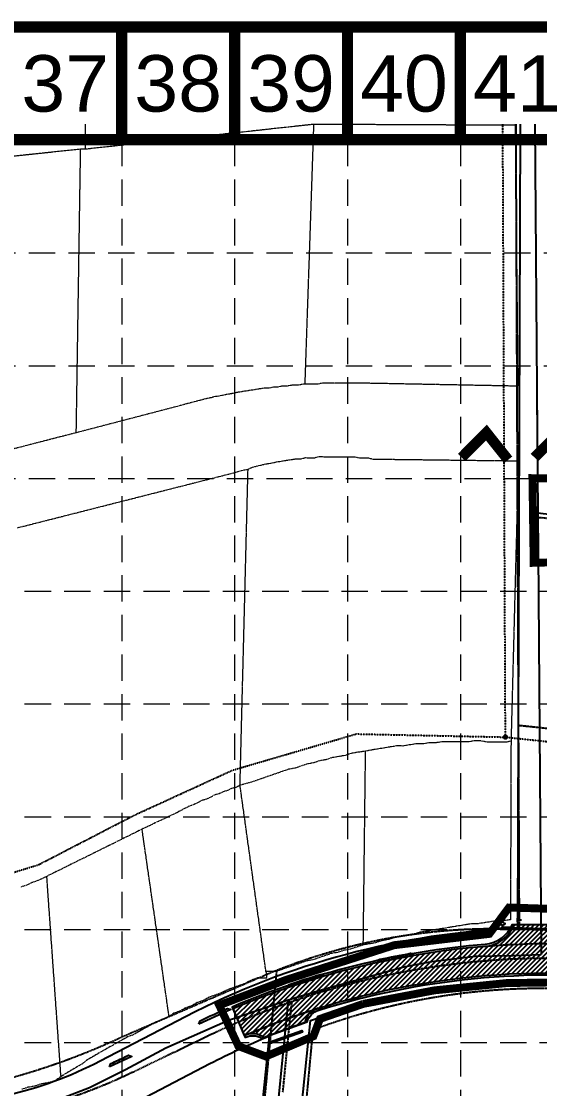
# Model space of a CAD drawing. Extents: x 332488 to 337969, y 579146 to 583084.
# Drawn here: x 335666 to 336058, y 581765 to 582574 of the extents above; entities that cross this region are included whole.
import ezdxf
from ezdxf.enums import TextEntityAlignment as Align

# ---------------------------------------------------------------- set-up
doc = ezdxf.new("R2010")
doc.units = 0
doc.header["$MEASUREMENT"] = 0
for name, pattern in [('CENTER2', [1.125, 0.75, -0.125, 0.125, -0.125]), ('DASHED', [0.75, 0.5, -0.25]), ('HIDDEN', [0.375, 0.25, -0.125]), ('PHANTOM', [2.5, 1.25, -0.25, 0.25, -0.25, 0.25, -0.25])]:
    doc.linetypes.add(name, pattern=pattern)
for name, color, linetype in [('BASE', 7, 'Continuous'), ('E-CULVERT', 1, 'Continuous'), ('E-FIRE HYD', 2, 'Continuous'), ('E-SanitarySewer', 2, 'HIDDEN'), ('E-WATER', 2, 'DASHED'), ('E-WATER VALVE', 7, 'Continuous'), ('F-DRIVEWAY TRANSITION', 2, 'Continuous'), ('GRID', 254, 'HIDDEN'), ('LIMITS OF DISTURBANCE', 1, 'PHANTOM'), ('P-CULVERT', 2, 'Continuous'), ('P-DRIVEWAY TRANSITION', 2, 'Continuous'), ('P-DRIVEWAY TRANSITION-H', 6, 'Continuous'), ('P-PVMT', 2, 'Continuous'), ('P-PVMT-H-7th', 6, 'Continuous'), ('ROADS', 5, 'Continuous'), ('row', 1, 'Continuous'), ('SILT FENCE', 200, 'Continuous'), ('subdiv', 6, 'PHANTOM')]:
    doc.layers.add(name, color=color, linetype=linetype)
doc.layers.add('QUANTITIES', color=4, linetype='Continuous', plot=False)
doc.styles.get("Standard").update_dxf_attribs({"font": 'ARIAL.TTF'})
pattern_1 = [(45, (0, 0), (-1.767766952966369, 1.767766952966369), [])]

# ---------------------------------------------------------------- blocks, each defined once
blk = doc.blocks.new('FH')
at = {"layer": 'E-FIRE HYD'}
for p, q in [((336623.4758362457, 580810.865143028), (336623.4752487397, 580809.7984765529)), ((336621.0745145862, 580808.4657309651), (336622.1411810613, 580808.4651434592)), ((336623.4737799748, 580807.1318103654), (336623.4731924688, 580806.0651438904)), ((336624.807847451, 580808.4644090767), (336625.874513926, 580808.4638215707))]:
    blk.add_line(p, q, dxfattribs=at)
at = {"layer": 'E-FIRE HYD', "linetype": 'Continuous'}
blk.add_circle((336623.4745143573, 580808.4651434592), 1.333333296, dxfattribs=at)
blk = doc.blocks.new('E-WATER VALVE')
at = {"layer": 'E-WATER VALVE'}
for p, q in [((-1.333333329576771, 1.500028874891577), (1.333333329576771, 1.500028874891577)), ((0, 1.500028874891577), (0, -1.500028874891577))]:
    blk.add_line(p, q, dxfattribs=at)
blk = doc.blocks.new('A$C796B4345')
at = {"layer": 'SILT FENCE', "color": 200, "linetype": 'DASHED', "ltscale": 80, "const_width": 8, "flags": 128}
blk.add_lwpolyline([(38.21273843862582, 22.70146728202235), (20.65375032334123, 2.674251302960329), (2.97461769322399, 22.3390892293537)], dxfattribs=at)

msp = doc.modelspace()

# ---------------------------------------------------------------- hatches: boundary and pattern name
at = {"layer": 'P-DRIVEWAY TRANSITION-H'}
h = msp.add_hatch(dxfattribs=at)
h.set_pattern_fill('NET', color=253, scale=15, angle=45, style=0)
h.set_pattern_definition([(45, (0, 0), (-1.325825214724776, 1.325825214724777), []), (135, (0, 0), (-1.325825214724777, -1.325825214724776), [])])
edge = h.paths.add_edge_path()
edge.add_line((335867.2529843932, 581841.6469163442), (335868.5815636643, 581844.2162045144))
edge.add_arc((336066.2689011339, 581263.9673642707), 612.9999999999561, 106.4886350599676, 108.8136720855982, ccw=False)
edge.add_line((335892.2840830607, 581851.7583841749), (335894.8538749075, 581850.4295444526))
edge.add_line((335894.8538749075, 581850.4295444526), (335867.2529843932, 581841.6469163442))
edge = h.paths.add_edge_path()
edge.add_line((335935.6415963655, 581860.8404724342), (335937.2492930363, 581863.2360358414))
edge.add_arc((336066.268901132, 581263.9673642701), 612.9999999999878, 99.94431665538201, 102.15004009147992, ccw=False)
edge.add_line((335960.4093164084, 581867.7576824453), (335962.8124777994, 581866.1448866596))
edge.add_line((335962.8124777994, 581866.1448866596), (335935.6415963655, 581860.8404724342))
at = {"layer": 'P-PVMT-H-7th'}
h = msp.add_hatch(dxfattribs=at)
h.set_pattern_fill('ANSI31', color=9, scale=20, style=0)
h.set_pattern_definition([(45.09306700437445, (333744.6352764597, 581923.8884556454), (-1.770636048843371, 1.764893192954274), [])])
edge = h.paths.add_edge_path()
edge.add_line((336038.5367499277, 581889.249773109), (336077.9568117479, 581889.501597412))
edge.add_arc((336101.0763051417, 581899.0141693181), 24.99999998109827, 202.3648354616469, 266.8627134595914)
edge.add_arc((336066.2689011223, 581263.9673653017), 610.9999989702342, 86.86271341938337, 94.61625503411179)
edge.add_arc((336015.0825329795, 581897.90423467), 24.99999995126188, 274.6162549386216, 339.7462498595679)
h = msp.add_hatch(dxfattribs=at)
h.set_pattern_fill('ANSI31', color=253, scale=20, style=0)
h.set_pattern_definition(pattern_1)
edge = h.paths.add_edge_path()
edge.add_line((335825.8690633353, 581825.6869722484), (335834.5250313084, 581805.4613889824))
edge.add_arc((336066.2689011319, 581263.9673642702), 588.9999999998345, 83.86282012561298, 113.16953209557269, ccw=False)
edge.add_line((336129.2384705681, 581849.5916750061), (336610.550527991, 581796.0216503824))
edge.add_line((336610.550527991, 581796.0216503824), (337388.8775640928, 581715.9745280568))
edge.add_arc((337385.2968724539, 581681.1581720241), 35.00000000015289, -7.624351124783686, 84.12805446683802, ccw=False)
edge.add_line((337419.9874458821, 581676.514454199), (337420.9786051229, 581676.3817765472))
edge.add_line((337420.9786051229, 581676.3817765472), (337433.190660604, 581767.6110939423))
edge.add_line((337433.190660604, 581767.6110939423), (337432.1995013632, 581767.7437715945))
edge.add_arc((337397.5089279353, 581772.3874894198), 34.99999999991752, 264.1280544671977, 352.375648874788, ccw=False)
edge.add_line((337393.9282362966, 581737.5711333872), (336612.8927155777, 581817.8968100856))
edge.add_line((336612.8927155777, 581817.8968100856), (336131.6316412919, 581871.4611602868))
edge.add_arc((336066.268901132, 581263.9673642701), 610.9999999999628, 83.85893752755234, 113.1695320955796)
edge = h.paths.add_edge_path()
edge.add_line((334950.4900005268, 581734.4296820598), (334951.8644201584, 581756.3867076023))
edge.add_arc((335064.1687015881, 583550.502506821), 1797.627256311322, 264.1888517328631, 266.4181927454968, ccw=False)
edge.add_arc((334909.7337188367, 582096.7964629089), 335.8172667600802, 255.9339546163211, 265.290039501902, ccw=False)
edge.add_line((334828.1166219403, 581771.0482685188), (334779.5199037807, 581782.2453342903))
edge.add_arc((334736.6355995654, 581596.1218901679), 191.000000000006, 77.02504297118213, 90.09306700432731)
edge.add_line((334736.3253535026, 581787.1216381976), (332764.6068176676, 581783.918922386))
edge.add_line((332764.6068176676, 581783.918922386), (332764.6425528163, 581761.9189514088))
edge.add_line((332764.6425528163, 581761.9189514088), (334736.3610886512, 581765.1216672204))
edge.add_arc((334736.6355995655, 581596.1218901679), 169.0000000000381, 77.02504297120538, 90.09306700435008, ccw=False)
edge.add_line((334774.5803504155, 581760.807031826), (334823.0275859664, 581749.6444080222))
edge.add_arc((334920.5213069654, 582162.0827408719), 423.8046767534789, 256.7003380621547, 264.5041076851441)
edge.add_arc((335064.1687015871, 583550.5025068203), 1819.627256310553, 264.1888517328911, 266.4181927455256)
h = msp.add_hatch(dxfattribs=at)
h.set_pattern_fill('ANSI31', color=9, scale=20, style=0)
h.set_pattern_definition(pattern_1)
edge = h.paths.add_edge_path()
edge.add_arc((335840.8128023649, 581791.8546472837), 14.98307302583818, 54.30177870485377, 113.1643333452151)
edge.add_arc((336066.268902213, 581263.9673610907), 589.0000033571525, 107.37003517067879, 113.1278614119316, ccw=False)
edge.add_arc((335894.9074582544, 581811.789612623), 15.00177713191464, 107.3738816547487, 166.4497158831541)
edge.add_line((335880.323260557, 581815.3045087293), (335849.5556652129, 581804.0224254917))

# ---------------------------------------------------------------- linework, layer by layer
at = {"layer": 'BASE', "const_width": 8.550000000013824}
for points in [[(332492.6987585857, 579149.7826341001), (337964.6987585946, 579149.7826341001), (337964.6987585946, 582569.7826341056), (332492.6987585857, 582569.7826341056)], [(332578.012008911, 579235.2602439295), (337879.4376232857, 579235.1119746852), (337879.3271278322, 582484.3235384355), (332579.0893631736, 582484.4219656782)]]:
    msp.add_lwpolyline(points, close=True, dxfattribs=at)
for points in [[(335741.698758591, 582484.2826341055), (335741.698758591, 582569.7826341056)], [(335827.1987585911, 582484.2826341055), (335827.1987585911, 582569.7826341056)], [(335912.6987585913, 582484.2826341055), (335912.6987585913, 582569.7826341056)], [(335998.1987585914, 582484.2826341055), (335998.1987585914, 582569.7826341056)]]:
    msp.add_lwpolyline(points, dxfattribs=at)
at = {"layer": 'E-CULVERT', "color": 5, "flags": 128}
for points in [[(336035.8879385415, 581887.3833411651), (336079.7628770282, 581885.9955199308), (336079.7233576716, 581884.7461447988), (336035.8484191849, 581886.1339660331)], [(335853.2888152062, 581800.3977947541), (335878.0939835678, 581809.2765193501), (335878.5152344043, 581808.099638841), (335853.7100660427, 581799.220914245)]]:
    msp.add_lwpolyline(points, close=True, dxfattribs=at)
at = {"layer": 'E-SanitarySewer', "color": 33, "ltscale": 0.5}
for q in [(336030.3056030264, 582496.1225514448), (337331.515210101, 581894.7940576114)]:
    msp.add_line((336032.2970981745, 582031.6122121818), q, dxfattribs=at)
at = {"layer": 'E-SanitarySewer', "color": 33, "ltscale": 0.5, "flags": 128}
msp.add_lwpolyline([(334840.7325371076, 581934.025074321), (335609.5144235609, 581913.7394011278), (335678.5654062858, 581934.8510592703), (335751.371905925, 581972.5282510138), (335825.4640232111, 582006.4945280994), (335919.3293626846, 582034.0229168452), (336032.2970981745, 582031.6122121818)], dxfattribs=at)
at = {"layer": 'E-SanitarySewer', "color": 33, "linetype": 'Continuous', "ltscale": 0.5, "const_width": 2, "flags": 128}
msp.add_lwpolyline([(336031.2970981745, 582031.6122121818, 1), (336033.2970981745, 582031.6122121818, 1)], format="xyb", close=True, dxfattribs=at)
at = {"layer": 'E-WATER', "color": 120, "ltscale": 0.5}
for p, q in [((336042.9161177172, 581887.2491753441), (336040.305694931, 582496.1225514448)), ((336042.2585774898, 582040.6184840674), (337332.6073696869, 581904.7343404583)), ((335818.2125214203, 581416.7439846265), (335859.2409502372, 581855.0543730545)), ((335863.6739850125, 581563.9752709359), (335886.6780436572, 581809.7296946534))]:
    msp.add_line(p, q, dxfattribs=at)
at = {"layer": 'E-WATER', "color": 120, "ltscale": 0.5, "flags": 128}
msp.add_lwpolyline([(334426.1044843137, 581797.0997928584), (334703.4589529283, 581796.9655081672, -0.08990925678676177), (334809.4890720781, 581786.6754326159), (334841.0031958667, 581778.605181124, 0.04294013952665259), (334891.8156832419, 581770.7663473336, 0.0169256339488877), (335015.9593336944, 581762.9017229673), (335540.5848133493, 581754.8884359363, 0.09913095218458286), (335742.9814878628, 581804.9734811924), (335854.5873055487, 581853.1739214766, -0.09648405241261898), (336021.3809671399, 581886.5141730634, -0.007956758082388113), (336042.9161177172, 581887.2491753441, -0.007956758082388113)], format="xyb", dxfattribs=at)
at = {"layer": 'E-WATER', "color": 120, "ltscale": 0.5}
msp.add_arc((336060.7511490837, 581342.8231109483), 498.3003150109665, 89.03681211188228, 110.4465682077692, dxfattribs=at)
at = {"layer": 'F-DRIVEWAY TRANSITION', "color": 7, "flags": 128}
for points in [[(335800.1061894207, 581813.9480772123), (335801.0945033571, 581816.6440679267, -0.009239924013879247), (335821.6971209359, 581826.0649041435), (335824.4226734038, 581825.0657532657)], [(335732.5365118128, 581781.6146693531), (335733.5194188087, 581784.237469231, 0.00759323684139775), (335744.8694577812, 581789.5053059707), (335746.8889326627, 581790.4801366171), (335749.4789049979, 581789.5095319023)]]:
    msp.add_lwpolyline(points, format="xyb", close=True, dxfattribs=at)
at = {"layer": 'GRID', "color": 252, "linetype": 'HIDDEN', "lineweight": 0, "ltscale": 80}
for p, q in [((335741.698758591, 582484.2826341055), (335741.698758591, 579491.4050111248)), ((335827.1987585911, 582484.2826341055), (335827.1987585911, 579491.4050111248)), ((335912.6987585913, 582484.2826341055), (335912.6987585913, 579491.4050111248)), ((335998.1987585914, 582484.2826341055), (335998.1987585914, 579491.4050111248)), ((332581.3468715379, 582398.5016804191), (337882.3468715464, 582398.5016804191)), ((332581.3468715379, 582313.001680419), (337882.3468715464, 582313.001680419)), ((332581.3468715379, 582227.5016804187), (337882.3468715464, 582227.5016804187)), ((332578.1987585859, 582142.282634105), (337879.1987585945, 582142.282634105)), ((332578.1987585859, 582056.7826341048), (337879.1987585945, 582056.7826341048)), ((332578.1987585859, 581971.2826341047), (337879.1987585945, 581971.2826341047)), ((332578.1987585859, 581885.7826341045), (337879.1987585945, 581885.7826341045)), ((332578.1987585859, 581800.2826341044), (337879.1987585945, 581800.2826341044))]:
    msp.add_line(p, q, dxfattribs=at)
at = {"layer": 'LIMITS OF DISTURBANCE', "color": 1, "linetype": 'DASHED', "ltscale": 80, "const_width": 6, "flags": 128}
msp.add_lwpolyline([(336564.3092935188, 580791.3038364649), (336567.0052905409, 580807.8106723065), (336582.1702698404, 580814.8850248358), (336611.8294605622, 581096.0013912139), (336600.0344696399, 581107.4550896633), (336602.3934551831, 581142.1531205673), (336618.2324574403, 581153.2699631006), (336647.1916793659, 581435.8606589661), (336641.0090483022, 581442.9917945839), (336339.8666644464, 581474.3543566107), (336327.5208063931, 581460.5171820517), (336288.6126352292, 581463.1350377254), (336278.511455656, 581481.0859598878), (335878.7350020302, 581517.9891934886), (335865.0349987354, 581515.7684013254), (335855.7782440227, 581496.5215226384), (335820.6025445126, 581499.112440192), (335828.7484949799, 581590.535123911), (335867.6268963753, 581584.6129982027), (335870.2187940152, 581568.3271823697), (335884.2890548576, 581560.1842644983), (336291.5354450219, 581516.0564580307), (336306.689110545, 581529.1150751249), (336331.2484744322, 581525.9810149863), (336343.2668650304, 581510.3106744732), (336639.3908306756, 581479.3693864183), (336648.1511065494, 581485.3610176533), (336684.0432714792, 581772.5026431191), (336680.9048362817, 581778.2067353067), (336669.7776741823, 581783.3404481402), (336370.7130116015, 581814.7980202996), (336363.9158655149, 581798.6922299524), (336329.4264824227, 581802.9703339355), (336322.6293363362, 581820.5860527048), (336143.3820197093, 581841.8534496819, 0.08763947130923862), (335924.5325992433, 581829.4234683639), (335891.8472894146, 581818.0589066211), (335886.8734626514, 581804.9186190399), (335850.8416136689, 581789.5907888601), (335830.0657282365, 581797.427810739), (335815.5617831741, 581828.3840909628), (335866.3358301767, 581847.6986832838), (335948.0887977728, 581873.9365317603), (336020.0868252716, 581882.4754778267), (336034.9745538486, 581902.4810239698), (336087.4476582529, 581900.7732307746), (336107.4606854627, 581884.4272471669), (336320.4882515939, 581862.3340663975), (336342.2899299362, 581875.5329886896), (336368.3905588104, 581872.1565252895), (336387.4286735007, 581853.43248107), (336677.9534260216, 581819.3267901603), (336685.4529427118, 581822.3936145031), (336688.1800368172, 581830.2310943103), (336717.0455250554, 582102.4214857104), (336712.2347999653, 582110.5966576503), (336679.040812646, 582116.848272605), (336077.6693005343, 582178.625346055), (336069.4577428056, 582175.6702760864), (336065.8446662542, 582164.0142132223), (336053.6915532313, 582163.6858787513), (336052.7622434464, 582227.8751583239), (336070.8865020853, 582227.6125863148), (336069.8358378294, 582216.8471140286), (336077.1905824281, 582213.9588219277), (337435.1120653143, 582075.6290862656), (337449.2366512441, 582071.4455942167), (337467.5462598754, 582070.399726182), (337482.7170856795, 582075.1061522481), (337493.7028887817, 582094.4548303501), (337506.8263003258, 582091.4410858508), (337480.5519196596, 581988.076850942), (337467.0554379253, 581991.6406268582), (337469.0926445043, 582011.7505607056), (337462.4717152221, 582024.7329029009), (337446.6833405332, 582036.6970319387), (337423.7647586199, 582040.5153760766), (337346.0962222456, 582048.9157291981), (337131.8900008146, 582071.4639909817), (337123.6244024234, 582067.8716045122), (337118.2337988992, 582057.0944251937), (337086.6089817742, 582059.9683423333), (337083.3746006982, 582073.2601842163), (337068.9996895692, 582076.8525706858), (336762.1133204978, 582107.5884281986), (336753.5225300477, 582096.7409668667), (336724.9358726684, 581824.7224777056), (336727.3295896086, 581814.3535114524), (336746.8783727614, 581809.5678439094), (337396.4087114227, 581743.1661940693), (337410.054674055, 581747.1264361986), (337423.2604739079, 581760.7673188682), (337427.4423047341, 581776.3883425123), (337440.8681543744, 581772.4280804731), (337423.6457743533, 581667.5325737091), (337410.9730176935, 581669.6439210486), (337409.9169493718, 581691.4610707037), (337401.8204887742, 581702.0177476713), (337385.2755132029, 581708.7036576848), (337369.3714409312, 581712.9552615659), (337094.9010632508, 581739.1056059492), (337084.6629174594, 581734.7505501301), (337082.7024106989, 581724.9517243118), (337081.3954167254, 581715.8061230194), (337050.0274033588, 581720.8144232745), (337049.8095973656, 581738.6700963853), (337043.9280770831, 581746.509168986), (337015.3919208613, 581748.4689421136), (336730.1820517313, 581776.897996614), (336720.3447865299, 581775.0541788534), (336716.9632315547, 581765.5278800037), (336689.6148954229, 581486.3813810819), (336691.4404269378, 581475.1281954248), (336698.4382819426, 581471.7826521287), (337016.0528918924, 581440.8161382066), (337022.5604621936, 581446.173300059), (337026.0056334576, 581454.2090627474), (337060.0746686803, 581449.9998669934), (337063.5198399443, 581438.52020601), (337088.4017096586, 581433.545692887), (337350.3011546652, 581406.43011564), (337364.8832958979, 581429.1242618612), (337382.8890557112, 581429.7048734785), (337388.3490047967, 581435.7978829921), (337401.5529084862, 581435.4070911058), (337388.8305987511, 581327.9556286056), (337378.2350261193, 581331.3256810118), (337370.1107737268, 581347.8382480933), (337350.94335075, 581352.4831652408), (337336.3342031366, 581375.6180429582), (337214.0031762915, 581387.1725851463), (336698.0063674753, 581437.8958707761), (336687.7052374496, 581437.2901314064), (336684.0695333453, 581423.3585041926), (336656.8649264155, 581152.761782333), (336668.8994344044, 581129.3700965693), (336665.5565295643, 581097.2900607084), (336647.5047675809, 581081.9183888873), (336622.1687034764, 580812.467263846), (336633.9628095226, 580798.319594103), (336632.0757474988, 580783.7003380235)], format="xyb", close=True, dxfattribs=at)
at = {"layer": 'P-CULVERT', "color": 5, "flags": 128}
msp.add_lwpolyline([(336029.8579244696, 581886.5293387196), (336029.8974438261, 581887.7787138517), (336035.8944444596, 581887.5890209401), (336035.8549251031, 581886.3396458081)], close=True, dxfattribs=at)
at = {"layer": 'P-DRIVEWAY TRANSITION', "color": 7, "flags": 128}
for points in [[(335935.6415963655, 581860.8404724342), (335937.2492930363, 581863.2360358414, -0.009624581253775433), (335960.4093164084, 581867.7576824453), (335962.8124777994, 581866.1448866596)], [(335867.2529843932, 581841.6469163442), (335868.5815636643, 581844.2162045144, -0.01014523587939076), (335892.2840830607, 581851.7583841749), (335894.8538749075, 581850.4295444526)]]:
    msp.add_lwpolyline(points, format="xyb", close=True, dxfattribs=at)
at = {"layer": 'P-PVMT', "color": 7, "linetype": 'CENTER2'}
for p, q in [((336052.1504007135, 582198.7313034728), (337410.1768314725, 582060.2857754118)), ((335863.7891015451, 581762.6485827123), (335870.6060667526, 581831.1675540115))]:
    msp.add_line(p, q, dxfattribs=at)
at = {"layer": 'P-PVMT', "color": 7}
msp.add_line((336038.5367499277, 581889.249773109), (336077.956811748, 581889.5015974119), dxfattribs=at)
at = {"layer": 'P-PVMT', "color": 7, "linetype": 'Continuous', "flags": 128}
msp.add_lwpolyline([(336038.5367499277, 581889.249773109), (336077.9568117479, 581889.501597412, 0.2890978787496239), (336099.7080895905, 581874.0516376905, 0.0338441205550107), (336017.094575712, 581872.9853325753, 0.2920889195634916)], format="xyb", close=True, dxfattribs=at)
at = {"layer": 'P-PVMT', "color": 7, "flags": 128}
for points in [[(335834.5250313084, 581805.4613889824, -0.1285762424997809), (336129.2384705681, 581849.5916750061), (336610.550527991, 581796.0216503824), (337388.8775640928, 581715.9745280568, -0.4232004122815751), (337419.9874458821, 581676.514454199), (337420.9786051229, 581676.3817765472), (337433.190660604, 581767.6110939423), (337432.1995013632, 581767.7437715945, -0.40528346024643), (337393.9282362966, 581737.5711333872), (336612.8927155777, 581817.8968100856), (336131.6316412919, 581871.4611602868, 0.1285934636338177), (335825.8690633353, 581825.6869722484)], [(335849.5556652129, 581804.0224254917, 0.2626368414014549), (335834.9189158576, 581805.6297908088, -0.0251285435007599), (335890.4278410474, 581826.1069568878, 0.2636318842133346), (335880.323260557, 581815.3045087293)]]:
    msp.add_lwpolyline(points, format="xyb", close=True, dxfattribs=at)
at = {"layer": 'P-PVMT', "color": 7, "linetype": 'CENTER2', "flags": 128}
msp.add_lwpolyline([(337447.1291412615, 581721.0416598537), (336611.7216217844, 581806.959230234), (336130.4349633356, 581860.5264279522, 0.1401245833033953), (335805.4386140518, 581804.3075916654), (335750.520780668, 581777.7979343771, -0.1160526085899808), (335560.4880887911, 581735.5717021436), (335041.7080823139, 581742.0147206156, -0.02225486075396301), (334881.0454213011, 581751.1697370174, -0.03824844483391418), (334825.5715453865, 581760.3464669687), (334777.0501270981, 581771.5261830582, 0.05708188803975472), (334736.3432210769, 581776.121652709), (332688.0365613569, 581772.7945327339)], format="xyb", dxfattribs=at)
at = {"layer": 'QUANTITIES', "flags": 128}
msp.add_lwpolyline([(337046.7767245339, 581774.7818775065), (336613.0524101859, 581819.3882982472), (336376.6772395799, 581845.6968511173, -0.4216641812926671), (336364.9574410814, 581860.698952337), (336339.9567943945, 581863.2529850957, -0.4134686235283428), (336325.2084976312, 581851.4253213083), (336131.7948387205, 581872.9522585844, 0.0131083527625519), (336099.7900957499, 581875.5493943456, -0.2725569641816925), (336079.4302338788, 581889.5110099668), (336037.1000178648, 581889.2405949383, -0.2781150576551936), (336016.9740250108, 581874.4804805814, 0.08113132361899998), (335825.2788837008, 581827.0659892892), (335835.1152109429, 581804.0823719414, -0.0002283873641615845), (335835.6087290947, 581804.2933168539, -0.2414546434518623), (335847.814760123, 581803.3840578874), (335882.0597432228, 581815.9412546874, -0.2434142952747834), (335890.8748514101, 581824.6751110706, -0.1029299494983476), (336129.0753270964, 581848.100570703), (336322.3923487961, 581826.584389147, -0.4190889124962013), (336334.0198744974, 581811.5921977271), (336359.0599204834, 581809.0341399881, -0.4147685095586056), (336373.8082172836, 581820.8618037713), (336610.3908333828, 581794.5301622209), (337043.9856609999, 581749.937058556, -0.4190889129182785)], format="xyb", dxfattribs=at)
at = {"layer": 'ROADS', "color": 7}
for p, q in [((336054.5105370286, 582496.1225514448), (336056.3009930002, 582263.0623110002)), ((336056.3009930002, 582263.0623110002), (336056.8271110002, 582201.5457789991)), ((336056.8271110002, 582201.5457789991), (336178.965506, 582187.0187490005)), ((336056.8271110002, 582201.5457789991), (336057.092133, 582171.1975969998)), ((336057.092133, 582171.1975969998), (336059.3284029998, 581866.897574001)), ((335976.4639750002, 581861.5523460004), (336009.290304, 581865.4963759994)), ((336009.290304, 581865.4963759994), (336038.2051530001, 581866.1783529995)), ((336038.2051530001, 581866.1783529995), (336059.3284029998, 581866.897574001)), ((335891.8807959999, 581839.8115919996), (335955.3250409998, 581857.5524530001)), ((335955.3250409998, 581857.5524530001), (335976.4639750002, 581861.5523460004)), ((335867.6505490001, 581832.5457250001), (335891.8807959999, 581839.8115919996)), ((335822.4668049999, 581817.1781410007), (335867.6505490001, 581832.5457250001)), ((335867.6505490001, 581832.5457250001), (335840.7109659999, 581558.7320059994)), ((335775.0001540002, 581796.0801559994), (335822.4668049999, 581817.1781410007)), ((335744.5755179999, 581779.821835001), (335775.0001540002, 581796.0801559994)), ((335717.2382729999, 581766.0093179997), (335744.5755179999, 581779.821835001)), ((335687.862367, 581754.6671059998), (335717.2382729999, 581766.0093179997))]:
    msp.add_line(p, q, dxfattribs=at)
at = {"layer": 'ROADS', "color": 7, "flags": 128}
msp.add_lwpolyline([(336056.1070387676, 582288.3089636902), (336056.3009930002, 582263.0623110002)], dxfattribs=at)
at = {"layer": 'row', "color": 253, "flags": 128}
msp.add_lwpolyline([(336043.4794908724, 582496.1225514448), (336041.4198250681, 581886.7433746399, 0.1097361875352142), (335789.9894900056, 581819.6310755179), (335725.297511538, 581785.9978845229, -0.1282597827541098), (335577.6702143696, 581752.3165245604), (335064.9913284974, 581768.1196204275, -0.01688321131220494), (335058.2540411704, 581768.5553068386), (334707.3504634383, 581803.1752688378, 0.02677443753233128), (334696.6591008882, 581803.6546176171), (332688.0365613569, 581786.1169952296)], format="xyb", dxfattribs=at)
for points in [[(337383.8924050462, 581703.458174233), (337354.3586517473, 581429.8137001148), (335861.5160108351, 581590.8765972691), (335884.7433982082, 581816.8734228074, -0.1110581268824251), (336129.0020409921, 581843.808687945)], [(335656.6354707195, 579890.8691208271, 0.004641513586465435), (335594.6297213813, 579891.5313533386), (334633.2571330607, 579892.8742115458), (334819.6853920397, 581751.8981616002), (334819.6853920397, 581751.8981616002), (335054.3267295898, 581728.7485709294, 0.01688321131233554), (335063.7589318476, 581728.1386099538), (335576.4378177198, 581712.3355140868, 0.1282597827541078), (335743.7487545107, 581750.5077220441), (335808.4407329782, 581784.1409130391, -0.02212925641285557), (335853.3679457864, 581805.0282180766)]]:
    msp.add_lwpolyline(points, format="xyb", close=True, dxfattribs=at)
at = {"layer": 'subdiv', "color": 253, "lineweight": 0}
for p, q in [((335714.114999782, 582496.1225514448), (335714.0758041763, 582477.126033158)), ((335887.0203978959, 582495.9837454678), (335714.0758041763, 582477.126033158)), ((335887.0203978959, 582495.9837454678), (335880.3382241488, 582299.1707932465)), ((335887.0203978959, 582495.9837454678), (335887.0221502315, 582496.1225514448)), ((336039.7767343866, 582495.2534754844), (335887.0203978959, 582495.9837454678)), ((336039.7767343866, 582495.2534754844), (336039.7492880076, 582489.5122982645)), ((336039.7800438, 582496.1225514448), (336039.7767343866, 582495.2534754844)), ((336039.7492880076, 582489.5122982645), (336041.7024059221, 582297.5792234289)), ((335710.5900880718, 582477.1426969366), (335524.3137968821, 582457.5285209371)), ((335707.3073797459, 582262.2693334399), (335710.5900880718, 582477.1426969366)), ((335714.0758041763, 582477.126033158), (335710.5900880718, 582477.1426969366)), ((335858.93659992, 582240.2196308738), (335874.1214761431, 582242.6076036552)), ((335874.1214761431, 582242.6076036552), (335877.6071915361, 582242.5909408424)), ((335877.6071915361, 582242.5909408424), (335880.891785502, 582243.395426508)), ((335880.891785502, 582243.395426508), (335887.8632162213, 582243.3621008648)), ((335887.8632162213, 582243.3621008648), (335891.1478101448, 582244.1665865304)), ((335891.1478101448, 582244.1665865304), (335918.4184061186, 582244.0362244193)), ((335918.4184061186, 582244.0362244193), (335921.900200665, 582243.1993933069)), ((335921.900200665, 582243.1993933069), (335928.6665889747, 582243.1670478238)), ((335928.6665889747, 582243.1670478238), (335932.1483834777, 582242.3302167291)), ((335932.1483834777, 582242.3302167291), (336042.047004208, 582240.98467944)), ((335831.3139291569, 581995.1157302326), (335837.3797359955, 582234.5813696282)), ((335832.4548051357, 582233.7847251818), (335837.3797359955, 582234.5813696282)), ((335837.3797359955, 582234.5813696282), (335840.6682507638, 582236.2060237341)), ((335840.6682507638, 582236.2060237341), (335847.2374389512, 582237.8149952069)), ((335847.2374389512, 582237.8149952069), (335850.7270751134, 582238.6185007617)), ((335850.7270751134, 582238.6185007617), (335855.6520058755, 582239.4151451653)), ((335855.6520058755, 582239.4151451653), (335858.93659992, 582240.2196308738)), ((336042.047004208, 582240.98467944), (336036.5206538499, 582028.5826877551)), ((335662.8783056526, 582190.305238666), (335827.5259535946, 582232.167912337)), ((335827.5259535946, 582232.167912337), (335832.4548051357, 582233.7847251818)), ((335949.7682636254, 582024.8964347923), (335930.2735856636, 582021.7088724338)), ((335954.6892731111, 582024.8729120819), (335949.7682636254, 582024.8964347923)), ((335964.3340908438, 582026.4671832491), (335954.6892731111, 582024.8729120819)), ((335969.2551002409, 582026.4436605265), (335964.3340908438, 582026.4671832491)), ((335974.180030067, 582027.24030603), (335969.2551002409, 582026.4436605265)), ((335979.101039411, 582027.216783301), (335974.180030067, 582027.24030603)), ((335984.0259691784, 582028.0134287924), (335979.101039411, 582027.216783301)), ((336003.7100061444, 582027.9193378519), (335984.0259691784, 582028.0134287924)), ((336008.6349357683, 582028.7159833014), (336003.7100061444, 582027.9193378519)), ((336013.5559449075, 582028.6924605602), (336008.6349357683, 582028.7159833014)), ((336018.4730335637, 582027.8487696406), (336013.5559449075, 582028.6924605602)), ((336033.2360607237, 582027.7782014171), (336018.4730335637, 582027.8487696406)), ((336036.5206538499, 582028.5826877551), (336033.2360607237, 582027.7782014171)), ((336036.5206538499, 582028.5826877551), (336036.0788313202, 581893.2539607147)), ((335901.3352105729, 582016.1058901362), (335896.6114019705, 582014.4880960742)), ((335910.9800288975, 582017.7001615241), (335901.3352105729, 582016.1058901362)), ((335915.7038374264, 582019.3179555368), (335910.9800288975, 582017.7001615241)), ((335920.6287675565, 582020.1146011446), (335915.7038374264, 582019.3179555368)), ((335926.3738659308, 582020.9073262829), (335920.6287675565, 582020.1146011446)), ((335924.6469084276, 581874.1021061884), (335926.3738659308, 582020.9073262829)), ((335930.2735856636, 582021.7088724338), (335926.3738659308, 582020.9073262829)), ((335872.7951573962, 582008.0404422274), (335868.0752690807, 582007.2428163858)), ((335882.2427748167, 582011.2760305097), (335872.7951573962, 582008.0404422274)), ((335886.9626630573, 582012.073656314), (335882.2427748167, 582011.2760305097)), ((335891.6864717058, 582013.6914504124), (335886.9626630573, 582012.073656314)), ((335896.6114019705, 582014.4880960742), (335891.6864717058, 582013.6914504124)), ((335849.3850759524, 582000.77065943), (335844.8663091776, 581999.151885068)), ((335858.8326936043, 582004.0062479014), (335849.3850759524, 582000.77065943)), ((335863.351460312, 582005.6250222027), (335858.8326936043, 582004.0062479014)), ((335868.0752690807, 582007.2428163858), (335863.351460312, 582005.6250222027)), ((335824.9458630523, 581992.6856083628), (335821.8623908209, 581991.0599731859)), ((335828.2304569464, 581993.4900950678), (335824.9458630523, 581992.6856083628)), ((335831.3139291569, 581995.1157302326), (335828.2304569464, 581993.4900950678)), ((335840.1425002981, 581997.5340907918), (335831.3139291569, 581995.1157302326)), ((335850.9387956299, 581853.9497447852), (335831.3139291569, 581995.1157302326)), ((335844.8663091776, 581999.151885068), (335840.1425002981, 581997.5340907918)), ((335802.9632343035, 581983.768627191), (335799.6747199153, 581982.1439720336)), ((335806.04278618, 581984.5740940496), (335802.9632343035, 581983.768627191)), ((335809.126258452, 581986.1997292936), (335806.04278618, 581984.5740940496)), ((335812.4147728118, 581987.8243844211), (335809.126258452, 581986.1997292936)), ((335815.4943246548, 581988.6298512546), (335812.4147728118, 581987.8243844211)), ((335818.577796903, 581990.2554864623), (335815.4943246548, 581988.6298512546)), ((335821.8623908209, 581991.0599731859), (335818.577796903, 581990.2554864623)), ((335792.0724806064, 581978.8995621763), (335782.8220636221, 581974.0226562237)), ((335796.5912476159, 581980.5183367524), (335792.0724806064, 581978.8995621763)), ((335799.6747199153, 581982.1439720336), (335796.5912476159, 581980.5183367524)), ((335782.8220636221, 581974.0226562237), (335757.1329944986, 581961.842642081)), ((335757.1329944986, 581961.842642081), (335684.9907150073, 581926.0992414774)), ((335777.5741168559, 581819.8525565043), (335757.1329944986, 581961.842642081)), ((335670.4013611386, 581919.6074794866), (335665.4725093213, 581917.9906644849)), ((335673.4848337686, 581921.2331152502), (335670.4013611386, 581919.6074794866)), ((335678.2086434187, 581922.8509103023), (335673.4848337686, 581921.2331152502)), ((335684.9907150073, 581926.0992414774), (335678.2086434187, 581922.8509103023)), ((335695.7478233622, 581774.3131853743), (335684.9907150073, 581926.0992414774)), ((336006.5370956776, 581890.114419641), (335967.5477431756, 581883.7392890574)), ((336011.2530627605, 581890.091877793), (336006.5370956776, 581890.114419641)), ((336026.0278509497, 581892.4818165228), (336011.2530627605, 581890.091877793)), ((336030.9488599673, 581892.4582945826), (336026.0278509497, 581892.4818165228)), ((336036.0788313202, 581893.2539607147), (336030.9488599673, 581892.4582945826)), ((335943.5303799664, 581878.1127804685), (335938.8104921975, 581877.3151539853)), ((335948.4592300826, 581879.7295951154), (335943.5303799664, 581878.1127804685)), ((335962.8239352214, 581882.121494391), (335948.4592300826, 581879.7295951154)), ((335967.5477431756, 581883.7392890574), (335962.8239352214, 581882.121494391)), ((335910.0693199965, 581870.0708501488), (335905.3455117512, 581868.4530552868)), ((335914.7892079204, 581870.8684767112), (335910.0693199965, 581870.0708501488)), ((335924.6469084276, 581874.1021061884), (335914.7892079204, 581870.8684767112)), ((335933.8816420296, 581875.6983392956), (335924.6469084276, 581874.1021061884)), ((335938.8104921975, 581877.3151539853), (335933.8816420296, 581875.6983392956)), ((335881.7343107578, 581862.0044173254), (335877.2155444506, 581860.3856422976)), ((335886.4541988312, 581862.802043967), (335881.7343107578, 581862.0044173254)), ((335900.6256237766, 581867.6554287067), (335886.4541988312, 581862.802043967)), ((335905.3455117512, 581868.4530552868), (335900.6256237766, 581867.6554287067)), ((335850.9387956299, 581853.9497447852), (335851.5304002105, 581849.0257945294)), ((335858.5253527588, 581853.9134821817), (335850.9387956299, 581853.9497447852)), ((335863.0441191546, 581855.5322572952), (335858.5253527588, 581853.9134821817)), ((335877.2155444506, 581860.3856422976), (335863.0441191546, 581855.5322572952)), ((335840.040202803, 581847.4403417036), (335835.3124739402, 581845.0023782123)), ((335844.5589692821, 581849.0591168785), (335840.040202803, 581847.4403417036)), ((335851.5304002105, 581849.0257945294), (335844.5589692821, 581849.0591168785)), ((335817.0284453826, 581837.7080888953), (335807.9909121594, 581834.4705382762)), ((335821.7561743227, 581840.1460524853), (335817.0284453826, 581837.7080888953)), ((335835.3124739402, 581845.0023782123), (335821.7561743227, 581840.1460524853)), ((335798.9494585944, 581830.4128191872), (335794.6318137548, 581827.9728953503)), ((335803.4682252565, 581832.0315945446), (335798.9494585944, 581830.4128191872)), ((335807.9909121594, 581834.4705382762), (335803.4682252565, 581832.0315945446)), ((335781.2766354475, 581822.2954206262), (335777.5741168559, 581819.8525565043)), ((335785.5903600836, 581823.9151761262), (335781.2766354475, 581822.2954206262)), ((335790.1130470573, 581826.354119949), (335785.5903600836, 581823.9151761262)), ((335794.6318137548, 581827.9728953503), (335790.1130470573, 581826.354119949)), ((335767.9175367281, 581815.7977772895), (335763.5998917767, 581813.3578532822)), ((335772.2312614201, 581817.417532851), (335767.9175367281, 581815.7977772895)), ((335777.5741168559, 581819.8525565043), (335772.2312614201, 581817.417532851)), ((335750.4419147284, 581806.0390611617), (335746.1281899512, 581804.4193054968)), ((335759.0772047057, 581810.9189093122), (335750.4419147284, 581806.0390611617)), ((335763.5998917767, 581813.3578532822), (335759.0772047057, 581810.9189093122)), ((335746.1281899512, 581804.4193054968), (335728.8576097647, 581794.6596088121)), ((335724.7450067969, 581792.2187045282), (335716.1097165919, 581787.3388559809)), ((335728.8576097647, 581794.6596088121), (335724.7450067969, 581792.2187045282)), ((335707.880590362, 581781.6368787466), (335703.5629452132, 581779.1969543844)), ((335711.9931933768, 581784.0777831404), (335707.880590362, 581781.6368787466)), ((335716.1097165919, 581787.3388559809), (335711.9931933768, 581784.0777831404)), ((335695.7478233622, 581774.3131853743), (335691.2212158572, 581771.0540724928)), ((335699.4503421714, 581776.7560499413), (335695.7478233622, 581774.3131853743)), ((335703.5629452132, 581779.1969543844), (335699.4503421714, 581776.7560499413)), ((335670.6934820409, 581766.2310662987), (335665.9696726808, 581764.6132703489)), ((335675.6184133179, 581767.0277136602), (335670.6934820409, 581766.2310662987)), ((335680.3422226286, 581768.645509568), (335675.6184133179, 581767.0277136602)), ((335685.0621117218, 581769.4431369612), (335680.3422226286, 581768.645509568)), ((335691.2212158572, 581771.0540724928), (335685.0621117218, 581769.4431369612))]:
    msp.add_line(p, q, dxfattribs=at)
at = {"layer": 'subdiv', "color": 253, "lineweight": 0, "flags": 128}
msp.add_lwpolyline([(336041.7024059221, 582297.5792234289), (335928.1169484635, 582299.762579659), (335893.8749221293, 582299.9262696998), (335890.3852860783, 582299.1227644449), (335880.3382241488, 582299.1707932465), (335875.2082513827, 582298.3751293942), (335871.7225359734, 582298.391792451), (335866.5925631542, 582297.5961285923), (335863.3118897923, 582297.6118114525), (335859.8222536165, 582296.8083061483), (335856.5415802281, 582296.8239890141), (335853.0519440239, 582296.0204837043), (335849.7712706104, 582296.0361665525), (335829.4564207206, 582292.8525307253), (335826.171826506, 582292.0480451873), (335821.0418534158, 582291.2523812372), (335817.7572591696, 582290.4478956936), (335812.6272860318, 582289.6522317184), (335809.3426917507, 582288.8477461571), (335805.8530553621, 582288.0442407606), (335707.3073797459, 582262.2693334399), (335538.3459799979, 582218.7869048379), (335533.417126779, 582217.1700912965), (335530.1325314958, 582216.365605142), (335525.2036782331, 582214.7487915698), (335521.7140407511, 582213.9452855447), (335518.6344875949, 582213.1398192123), (335515.3498922605, 582212.3353330325), (335511.860254738, 582211.5318269953), (335498.7218732187, 582208.3138821628), (335495.2322356361, 582207.5103760948), (335490.3073028051, 582206.713731098), (335487.0227073659, 582205.9092448577), (335461.5778739788, 582201.9299402824), (335458.2932784338, 582201.1254539937), (335454.8075613026, 582201.1421165857), (335451.5229657297, 582200.337630285), (335448.0372485686, 582200.3542928835), (335442.9072732823, 582199.558627937), (335439.6265982739, 582199.5743103754), (335434.4966229391, 582198.7786454102), (335427.7302306537, 582198.8109904295), (335422.60025525, 582198.0153254522), (335408.862428233, 582198.0809956072), (335405.577832486, 582197.2765092449), (335388.3542877822, 582197.3588419557), (335385.077533165, 582198.194693177), (335374.8254230153, 582198.2437007455), (335354.9402495744, 582199.1589442529), (335210.8151671998, 582203.9488353105), (335119.1730407798, 582206.8474701699), (335112.2016036822, 582206.8807953307), (335108.9248479856, 582207.7166468324), (335102.1584530701, 582207.7489918396), (335098.6766550671, 582208.585823508), (335095.3959787129, 582208.6015059343), (335091.9141806783, 582209.4383376157), (335085.3606691221, 582211.1100406814), (335081.8749504378, 582211.1267032735), (335078.5981946266, 582211.9625548255), (335075.3253594162, 582213.6185754836), (335068.7718477347, 582215.2902786098), (335065.7001341558, 582216.1251500379), (335062.4272988997, 582217.7811707389), (335059.355585299, 582218.6160421735), (335056.0827500266, 582220.2720628986), (335049.947164014, 582223.5821440713), (335046.8754503713, 582224.4170155423), (335044.0126996292, 582226.0710759964), (335040.9449065919, 582227.7261166219), (335038.0860764622, 582230.2003462501), (335029.4978241525, 582235.1625277773), (335026.6389940027, 582237.6367574474), (335023.9812855013, 582239.2898378335), (335018.6737097688, 582244.2363369642), (335016.2210435481, 582245.8884372208), (335013.5672556739, 582248.361686823), (335008.6697645118, 582253.3062257497), (335006.4260612256, 582255.7775150752), (335003.9773156452, 582258.2497845655), (334999.4899090733, 582263.192363265), (334997.4512480847, 582265.6626724843), (334995.4165077629, 582268.9531508908), (334991.3391858023, 582273.8937693667), (334989.5094877933, 582277.1832676558), (334987.6758691217, 582279.6525967587), (334985.8461711276, 582282.9420950776), (334984.2175947651, 582285.4104440324), (334980.9682834181, 582291.9874803871), (334979.5486700591, 582295.2750184052), (334977.9200937171, 582297.7433674084), (334976.7055226774, 582301.0299252784), (334975.2859093444, 582304.3174633263), (334972.8567673215, 582310.8905791324), (334969.8281812756, 582320.7473123651), (334967.4147222447, 582330.6011051303), (334966.2158342311, 582337.1683399705), (334964.6382275661, 582350.2988889674), (334964.4527889858, 582354.400715272), (334964.2634296743, 582357.6823723409), (334964.3418448279, 582374.0857567964), (334965.5416220389, 582496.1225514448)], dxfattribs=at)

# ---------------------------------------------------------------- block references
at = {"layer": 'E-WATER'}
for name, p, rotation in [('E-WATER VALVE', (336042.8913115934, 581893.0351301706), 90.04990512365683), ('FH', (25032.23827783521, -13033.45157801602), 2.497178769841668)]:
    msp.add_blockref(name, p, dxfattribs=dict(at, rotation=rotation))
at = {"layer": 'SILT FENCE', "color": 200, "linetype": 'DASHED', "ltscale": 80, "rotation": 176.5681228583944}
for p in [(336038.6377710273, 582263.8761180037), (336093.8305381803, 582263.8787770631)]:
    msp.add_blockref('A$C796B4345', p, dxfattribs=at)

# ---------------------------------------------------------------- texts
at = {"layer": 'BASE'}
for s, p in [('37', (335698.9487585909, 582527.0326341055)), ('38', (335784.4487585911, 582527.0326341055)), ('39', (335869.9487585912, 582527.0326341055)), ('40', (335955.4487585914, 582527.0326341055)), ('41', (336040.9487585915, 582527.0326341055))]:
    msp.add_text(s, height=42.75000000006912, dxfattribs=at).set_placement(p, align=Align.MIDDLE_CENTER)

doc.saveas('drawing.dxf')
